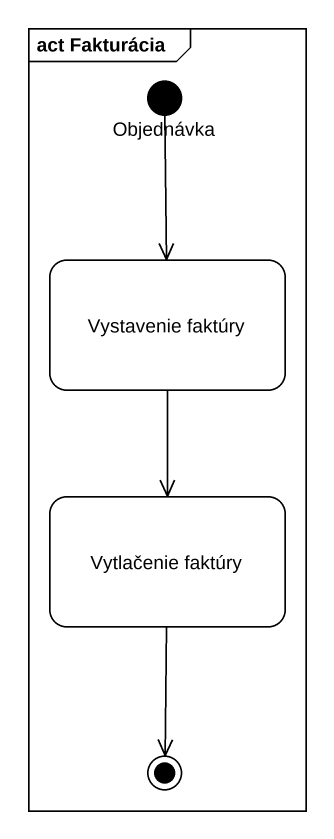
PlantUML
@startuml
mainframe act Fakturácia
hide empty description
state Objednávka <<start>>
state "Vystavenie faktúry" as Vystavenie_faktúry
state "Vytlačenie faktúry" as Vytlačenie_faktúry
Objednávka --> Vystavenie_faktúry
Vystavenie_faktúry --> Vytlačenie_faktúry
Vytlačenie_faktúry --> [*]
@enduml
